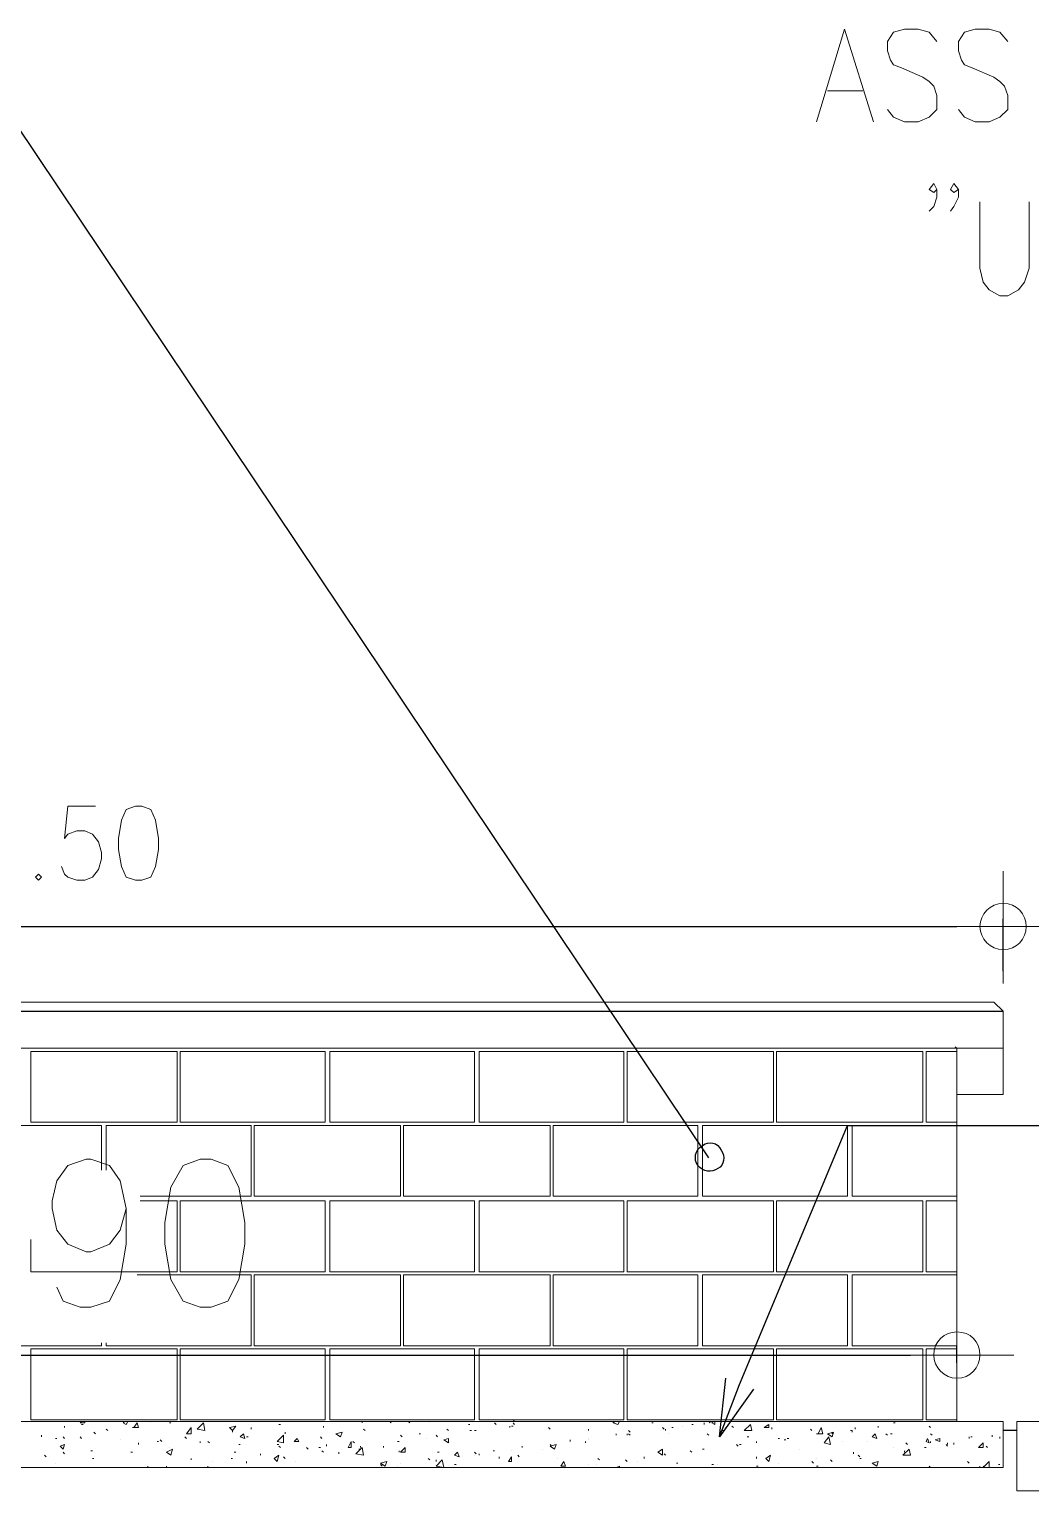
# Model space of a CAD drawing. Header units: millimetres. Extents: x 2928 to 3112, y 1220 to 1280.
# Drawn here: x 3099.829 to 3101.979, y 1272.725 to 1275.861 of the extents above; entities that cross this region are included whole.
import ezdxf

# ---------------------------------------------------------------- set-up
doc = ezdxf.new("R2010")
doc.units = ezdxf.units.MM

msp = doc.modelspace()

# ---------------------------------------------------------------- linework, layer by layer
at = {"color": 7, "linetype": 'Continuous', "lineweight": 9, "true_color": 0x000007}
for points in [[(3101.51914, 1275.66212), (3101.57869, 1275.8606), (3101.64154, 1275.66212)], [(3101.77716, 1275.83414), (3101.76062, 1275.85398), (3101.73747, 1275.8606), (3101.7077, 1275.8606), (3101.68454, 1275.85398), (3101.67131, 1275.83414), (3101.67131, 1275.81429), (3101.67792, 1275.79444), (3101.68454, 1275.78452), (3101.70108, 1275.7779), (3101.74739, 1275.75805), (3101.76062, 1275.74813), (3101.77055, 1275.73821), (3101.77716, 1275.71836), (3101.77716, 1275.68859), (3101.76062, 1275.67205), (3101.73747, 1275.66212), (3101.7077, 1275.66212), (3101.68454, 1275.67205), (3101.67131, 1275.68859)], [(3101.92933, 1275.83414), (3101.91279, 1275.85398), (3101.88964, 1275.8606), (3101.85986, 1275.8606), (3101.83671, 1275.85398), (3101.82348, 1275.83414), (3101.82348, 1275.81429), (3101.83009, 1275.79444), (3101.83671, 1275.78452), (3101.85325, 1275.7779), (3101.89956, 1275.75805), (3101.91279, 1275.74813), (3101.92271, 1275.73821), (3101.92933, 1275.71836), (3101.92933, 1275.68859), (3101.91279, 1275.67205), (3101.88964, 1275.66212), (3101.85986, 1275.66212), (3101.83671, 1275.67205), (3101.82348, 1275.68859)], [(3101.5423, 1275.72828), (3101.61838, 1275.72828), (3101.61838, 1275.72828)], [(3101.77716, 1275.51657), (3101.77055, 1275.50996), (3101.76062, 1275.51657), (3101.77055, 1275.5298), (3101.77716, 1275.51657), (3101.77716, 1275.50003), (3101.77055, 1275.48018), (3101.76062, 1275.47026)], [(3101.82348, 1275.51657), (3101.81355, 1275.50996), (3101.80694, 1275.51657), (3101.81355, 1275.5298), (3101.82348, 1275.51657), (3101.82348, 1275.50003), (3101.81355, 1275.48018), (3101.80694, 1275.47026)], [(3101.86979, 1275.49011), (3101.86979, 1275.34786), (3101.8764, 1275.31809), (3101.88964, 1275.30155), (3101.91279, 1275.28832), (3101.92933, 1275.28832), (3101.95249, 1275.30155), (3101.96572, 1275.31809), (3101.97564, 1275.34786), (3101.97564, 1275.49011)], [(3099.97101, 1274.19338), (3099.91147, 1274.19338), (3099.90485, 1274.12391), (3099.91147, 1274.13384), (3099.93131, 1274.14045), (3099.94785, 1274.14045), (3099.96439, 1274.13384), (3099.97762, 1274.1173), (3099.98424, 1274.09414), (3099.98424, 1274.08091), (3099.97762, 1274.05775), (3099.96439, 1274.04121), (3099.94785, 1274.0346), (3099.93131, 1274.0346), (3099.91147, 1274.04121), (3099.90485, 1274.04783), (3099.89823, 1274.06437)], [(3101.91941, 1274.05445), (3101.91941, 1273.81296), (3101.91941, 1273.81296)], [(3101.80032, 1273.93536), (3102.0418, 1273.93536), (3102.0418, 1273.93536)], [(3101.82017, 1273.67403), (3098.0193, 1273.67403), (3097.92006, 1273.67403), (3097.92006, 1273.75342), (3097.93991, 1273.77327)], [(3097.93991, 1273.77327), (3101.89956, 1273.77327), (3101.91941, 1273.75342), (3101.91941, 1273.67403), (3101.82017, 1273.67403)], [(3101.82017, 1273.67403), (3101.81686, 1273.67734), (3101.81686, 1273.67734)], [(3101.91941, 1273.67403), (3101.91941, 1273.57479), (3101.82017, 1273.57479)], [(3100.03717, 1273.33), (3100.02394, 1273.28369), (3100.00078, 1273.25392), (3099.96108, 1273.23738), (3099.95116, 1273.23738), (3099.91147, 1273.25392), (3099.88831, 1273.28369), (3099.87839, 1273.33), (3099.87839, 1273.34654), (3099.88831, 1273.38954), (3099.91147, 1273.42262), (3099.95116, 1273.43585), (3099.96108, 1273.43585), (3100.00078, 1273.42262), (3100.02394, 1273.38954), (3100.03717, 1273.33), (3100.03717, 1273.25392), (3100.02394, 1273.17783), (3100.00078, 1273.13152), (3099.96108, 1273.11829), (3099.93793, 1273.11829), (3099.90154, 1273.13152), (3099.88831, 1273.16129)], [(3101.82017, 1273.13483), (3101.82017, 1272.89665), (3101.82017, 1272.89665)], [(3101.70108, 1273.01574), (3101.94256, 1273.01574), (3101.94256, 1273.01574)]]:
    msp.add_lwpolyline(points, dxfattribs=at)
at = {"color": 253, "linetype": 'Continuous', "lineweight": -2, "true_color": 0x9a9a9a}
for points in [[(3101.28758, 1273.43916), (3099.79899, 1275.65881), (3099.59721, 1275.65881)], [(3098.0193, 1273.93536), (3101.82017, 1273.93536), (3101.82017, 1273.93536)], [(3101.91941, 1273.83943), (3101.91941, 1273.9519), (3101.91941, 1273.9519)], [(3097.92006, 1273.75342), (3101.91941, 1273.75342), (3101.91941, 1273.75342)], [(3101.31074, 1272.84042), (3101.35374, 1272.95289), (3101.5853, 1273.50863), (3102.23697, 1273.50863)], [(3098.11854, 1273.01574), (3101.72093, 1273.01574), (3101.72093, 1273.01574)], [(3101.82017, 1272.9992), (3101.82017, 1273.03559), (3101.82017, 1273.03559)], [(3101.38351, 1272.94297), (3101.31074, 1272.84042), (3101.32397, 1272.96612)], [(3101.94918, 1272.85365), (3101.91941, 1272.85365), (3101.91941, 1272.85365)]]:
    msp.add_lwpolyline(points, dxfattribs=at)
at = {"color": 7, "linetype": 'Continuous', "lineweight": 9, "true_color": 0x000007}
for points in [[(3100.05702, 1274.19338), (3100.03717, 1274.18676), (3100.02724, 1274.16361), (3100.02063, 1274.12391), (3100.02063, 1274.10076), (3100.02724, 1274.06437), (3100.03717, 1274.04121), (3100.05702, 1274.0346), (3100.07025, 1274.0346), (3100.0901, 1274.04121), (3100.10002, 1274.06437), (3100.10664, 1274.10076), (3100.10664, 1274.12391), (3100.10002, 1274.16361), (3100.0901, 1274.18676), (3100.07025, 1274.19338)], [(3099.84861, 1274.04783), (3099.842, 1274.04121), (3099.84861, 1274.0346), (3099.85523, 1274.04121)], [(3101.82017, 1273.67403), (3098.0193, 1273.67403), (3098.0193, 1272.8735), (3101.82017, 1272.8735)], [(3100.19595, 1273.43585), (3100.15956, 1273.42262), (3100.1331, 1273.37631), (3100.11987, 1273.30023), (3100.11987, 1273.25392), (3100.1331, 1273.17783), (3100.15956, 1273.13152), (3100.19595, 1273.11829), (3100.21911, 1273.11829), (3100.25549, 1273.13152), (3100.27865, 1273.17783), (3100.29188, 1273.25392), (3100.29188, 1273.30023), (3100.27865, 1273.37631), (3100.25549, 1273.42262), (3100.21911, 1273.43585)], [(3097.92006, 1272.8735), (3101.91941, 1272.8735), (3101.91941, 1272.77426), (3097.92006, 1272.77426)], [(3102.15097, 1272.72464), (3101.94918, 1272.72464), (3101.94918, 1272.8735), (3102.15097, 1272.8735)]]:
    msp.add_lwpolyline(points, close=True, dxfattribs=at)
at = {"color": 9, "linetype": 'Continuous', "lineweight": 5, "true_color": 0xbababa}
for points in [[(3099.83207, 1273.66741), (3100.14633, 1273.66741), (3100.14633, 1273.66741)], [(3099.83207, 1273.51525), (3099.83207, 1273.66741), (3099.83207, 1273.66741)], [(3100.14633, 1273.51525), (3100.14633, 1273.66741), (3100.14633, 1273.66741)], [(3100.15295, 1273.66741), (3100.4639, 1273.66741), (3100.4639, 1273.66741)], [(3100.15295, 1273.51525), (3100.15295, 1273.66741), (3100.15295, 1273.66741)], [(3100.4639, 1273.51525), (3100.4639, 1273.66741), (3100.4639, 1273.66741)], [(3100.47382, 1273.66741), (3100.78477, 1273.66741), (3100.78477, 1273.66741)], [(3100.47382, 1273.51525), (3100.47382, 1273.66741), (3100.47382, 1273.66741)], [(3100.78477, 1273.51525), (3100.78477, 1273.66741), (3100.78477, 1273.66741)], [(3100.79469, 1273.66741), (3101.02295, 1273.66741), (3101.10564, 1273.66741)], [(3100.79469, 1273.51525), (3100.79469, 1273.66741), (3100.79469, 1273.66741)], [(3101.10564, 1273.51525), (3101.10564, 1273.66741), (3101.10564, 1273.66741)], [(3101.11226, 1273.66741), (3101.42652, 1273.66741), (3101.42652, 1273.66741)], [(3101.11226, 1273.51525), (3101.11226, 1273.66741), (3101.11226, 1273.66741)], [(3101.42652, 1273.51525), (3101.42652, 1273.66741), (3101.42652, 1273.66741)], [(3101.43313, 1273.66741), (3101.74739, 1273.66741), (3101.74739, 1273.66741)], [(3101.43313, 1273.51525), (3101.43313, 1273.66741), (3101.43313, 1273.66741)], [(3101.74739, 1273.51525), (3101.74739, 1273.66741), (3101.74739, 1273.66741)], [(3101.75401, 1273.66741), (3101.82017, 1273.66741), (3101.82017, 1273.66741)], [(3101.75401, 1273.51525), (3101.75401, 1273.66741), (3101.75401, 1273.66741)], [(3099.83207, 1273.51525), (3100.14633, 1273.51525), (3100.14633, 1273.51525)], [(3100.15295, 1273.51525), (3100.4639, 1273.51525), (3100.4639, 1273.51525)], [(3100.47382, 1273.51525), (3100.78477, 1273.51525), (3100.78477, 1273.51525)], [(3100.79469, 1273.51525), (3101.10564, 1273.51525), (3101.10564, 1273.51525)], [(3101.11226, 1273.51525), (3101.42652, 1273.51525), (3101.42652, 1273.51525)], [(3101.43313, 1273.51525), (3101.74739, 1273.51525), (3101.74739, 1273.51525)], [(3101.75401, 1273.51525), (3101.82017, 1273.51525), (3101.82017, 1273.51525)], [(3099.67329, 1273.50863), (3099.98424, 1273.50863), (3099.98424, 1273.50863)], [(3099.98424, 1273.4127), (3099.98424, 1273.50863), (3099.98424, 1273.50863)], [(3099.99416, 1273.50863), (3100.30511, 1273.50863), (3100.30511, 1273.50863)], [(3099.99416, 1273.4127), (3099.99416, 1273.50863), (3099.99416, 1273.50863)], [(3100.30511, 1273.35646), (3100.30511, 1273.50863), (3100.30511, 1273.50863)], [(3100.31173, 1273.50863), (3100.62599, 1273.50863), (3100.62599, 1273.50863)], [(3100.31173, 1273.35646), (3100.31173, 1273.50863), (3100.31173, 1273.50863)], [(3100.62599, 1273.35646), (3100.62599, 1273.50863), (3100.62599, 1273.50863)], [(3100.6326, 1273.50863), (3100.94686, 1273.50863), (3100.94686, 1273.50863)], [(3100.6326, 1273.35646), (3100.6326, 1273.50863), (3100.6326, 1273.50863)], [(3100.94686, 1273.35646), (3100.94686, 1273.50863), (3100.94686, 1273.50863)], [(3100.95348, 1273.50863), (3101.26443, 1273.50863), (3101.26443, 1273.50863)], [(3100.95348, 1273.35646), (3100.95348, 1273.50863), (3100.95348, 1273.50863)], [(3101.26443, 1273.35646), (3101.26443, 1273.50863), (3101.26443, 1273.50863)], [(3101.27435, 1273.50863), (3101.5853, 1273.50863), (3101.5853, 1273.50863)], [(3101.27435, 1273.35646), (3101.27435, 1273.50863), (3101.27435, 1273.50863)], [(3101.5853, 1273.35646), (3101.5853, 1273.50863), (3101.5853, 1273.50863)], [(3101.59523, 1273.50863), (3101.82017, 1273.50863), (3101.82017, 1273.50863)], [(3101.59523, 1273.35646), (3101.59523, 1273.50863), (3101.59523, 1273.50863)], [(3100.06694, 1273.35646), (3100.30511, 1273.35646), (3100.30511, 1273.35646)], [(3100.06694, 1273.34654), (3100.14633, 1273.34654), (3100.14633, 1273.34654)], [(3100.14633, 1273.19437), (3100.14633, 1273.34654), (3100.14633, 1273.34654)], [(3100.15295, 1273.34654), (3100.4639, 1273.34654), (3100.4639, 1273.34654)], [(3100.15295, 1273.19437), (3100.15295, 1273.34654), (3100.15295, 1273.34654)], [(3100.31173, 1273.35646), (3100.62599, 1273.35646), (3100.62599, 1273.35646)], [(3100.4639, 1273.19437), (3100.4639, 1273.34654), (3100.4639, 1273.34654)], [(3100.47382, 1273.34654), (3100.78477, 1273.34654), (3100.78477, 1273.34654)], [(3100.47382, 1273.19437), (3100.47382, 1273.34654), (3100.47382, 1273.34654)], [(3100.6326, 1273.35646), (3100.94686, 1273.35646), (3100.94686, 1273.35646)], [(3100.78477, 1273.19437), (3100.78477, 1273.34654), (3100.78477, 1273.34654)], [(3100.79469, 1273.34654), (3101.10564, 1273.34654), (3101.10564, 1273.34654)], [(3100.79469, 1273.19437), (3100.79469, 1273.34654), (3100.79469, 1273.34654)], [(3100.95348, 1273.35646), (3101.26443, 1273.35646), (3101.26443, 1273.35646)], [(3101.10564, 1273.19437), (3101.10564, 1273.34654), (3101.10564, 1273.34654)], [(3101.11226, 1273.34654), (3101.42652, 1273.34654), (3101.42652, 1273.34654)], [(3101.11226, 1273.19437), (3101.11226, 1273.34654), (3101.11226, 1273.34654)], [(3101.27435, 1273.35646), (3101.5853, 1273.35646), (3101.5853, 1273.35646)], [(3101.42652, 1273.19437), (3101.42652, 1273.34654), (3101.42652, 1273.34654)], [(3101.43313, 1273.34654), (3101.74739, 1273.34654), (3101.74739, 1273.34654)], [(3101.43313, 1273.19437), (3101.43313, 1273.34654), (3101.43313, 1273.34654)], [(3101.59523, 1273.35646), (3101.82017, 1273.35646), (3101.82017, 1273.35646)], [(3101.74739, 1273.19437), (3101.74739, 1273.34654), (3101.74739, 1273.34654)], [(3101.75401, 1273.34654), (3101.82017, 1273.34654), (3101.82017, 1273.34654)], [(3101.75401, 1273.19437), (3101.75401, 1273.34654), (3101.75401, 1273.34654)], [(3099.83207, 1273.19437), (3099.83207, 1273.26384), (3099.83207, 1273.26384)], [(3099.83207, 1273.19437), (3100.14633, 1273.19437), (3100.14633, 1273.19437)], [(3100.06032, 1273.18776), (3100.30511, 1273.18776), (3100.30511, 1273.18776)], [(3100.15295, 1273.19437), (3100.4639, 1273.19437), (3100.4639, 1273.19437)], [(3100.30511, 1273.03559), (3100.30511, 1273.18776), (3100.30511, 1273.18776)], [(3100.31173, 1273.18776), (3100.62599, 1273.18776), (3100.62599, 1273.18776)], [(3100.31173, 1273.03559), (3100.31173, 1273.18776), (3100.31173, 1273.18776)], [(3100.47382, 1273.19437), (3100.78477, 1273.19437), (3100.78477, 1273.19437)], [(3100.62599, 1273.03559), (3100.62599, 1273.18776), (3100.62599, 1273.18776)], [(3100.6326, 1273.18776), (3100.94686, 1273.18776), (3100.94686, 1273.18776)], [(3100.6326, 1273.03559), (3100.6326, 1273.18776), (3100.6326, 1273.18776)], [(3100.79469, 1273.19437), (3101.10564, 1273.19437), (3101.10564, 1273.19437)], [(3100.94686, 1273.03559), (3100.94686, 1273.18776), (3100.94686, 1273.18776)], [(3100.95348, 1273.18776), (3101.26443, 1273.18776), (3101.26443, 1273.18776)], [(3100.95348, 1273.03559), (3100.95348, 1273.18776), (3100.95348, 1273.18776)], [(3101.11226, 1273.19437), (3101.42652, 1273.19437), (3101.42652, 1273.19437)], [(3101.26443, 1273.03559), (3101.26443, 1273.18776), (3101.26443, 1273.18776)], [(3101.27435, 1273.18776), (3101.5853, 1273.18776), (3101.5853, 1273.18776)], [(3101.27435, 1273.03559), (3101.27435, 1273.18776), (3101.27435, 1273.18776)], [(3101.43313, 1273.19437), (3101.74739, 1273.19437), (3101.74739, 1273.19437)], [(3101.5853, 1273.03559), (3101.5853, 1273.18776), (3101.5853, 1273.18776)], [(3101.59523, 1273.18776), (3101.82017, 1273.18776), (3101.82017, 1273.18776)], [(3101.59523, 1273.03559), (3101.59523, 1273.18776), (3101.59523, 1273.18776)], [(3101.75401, 1273.19437), (3101.82017, 1273.19437), (3101.82017, 1273.19437)], [(3099.67329, 1273.03559), (3099.98424, 1273.03559), (3099.98424, 1273.03559)], [(3099.83207, 1273.02897), (3100.14633, 1273.02897), (3100.14633, 1273.02897)], [(3099.83207, 1272.87681), (3099.83207, 1273.02897), (3099.83207, 1273.02897)], [(3099.98424, 1273.03559), (3099.98424, 1273.0422), (3099.98424, 1273.0422)], [(3099.99416, 1273.03559), (3099.99416, 1273.0422), (3099.99416, 1273.0422)], [(3099.99416, 1273.03559), (3100.30511, 1273.03559), (3100.30511, 1273.03559)], [(3100.14633, 1272.87681), (3100.14633, 1273.02897), (3100.14633, 1273.02897)], [(3100.15295, 1273.02897), (3100.4639, 1273.02897), (3100.4639, 1273.02897)], [(3100.15295, 1272.87681), (3100.15295, 1273.02897), (3100.15295, 1273.02897)], [(3100.31173, 1273.03559), (3100.62599, 1273.03559), (3100.62599, 1273.03559)], [(3100.4639, 1272.87681), (3100.4639, 1273.02897), (3100.4639, 1273.02897)], [(3100.47382, 1273.02897), (3100.78477, 1273.02897), (3100.78477, 1273.02897)], [(3100.47382, 1272.87681), (3100.47382, 1273.02897), (3100.47382, 1273.02897)], [(3100.6326, 1273.03559), (3100.94686, 1273.03559), (3100.94686, 1273.03559)], [(3100.78477, 1272.87681), (3100.78477, 1273.02897), (3100.78477, 1273.02897)], [(3100.79469, 1273.02897), (3101.10564, 1273.02897), (3101.10564, 1273.02897)], [(3100.79469, 1272.87681), (3100.79469, 1273.02897), (3100.79469, 1273.02897)], [(3100.95348, 1273.03559), (3101.26443, 1273.03559), (3101.26443, 1273.03559)], [(3101.10564, 1272.87681), (3101.10564, 1273.02897), (3101.10564, 1273.02897)], [(3101.11226, 1273.02897), (3101.42652, 1273.02897), (3101.42652, 1273.02897)], [(3101.11226, 1272.87681), (3101.11226, 1273.02897), (3101.11226, 1273.02897)], [(3101.27435, 1273.03559), (3101.5853, 1273.03559), (3101.5853, 1273.03559)], [(3101.42652, 1272.87681), (3101.42652, 1273.02897), (3101.42652, 1273.02897)], [(3101.43313, 1273.02897), (3101.74739, 1273.02897), (3101.74739, 1273.02897)], [(3101.43313, 1272.87681), (3101.43313, 1273.02897), (3101.43313, 1273.02897)], [(3101.59523, 1273.03559), (3101.82017, 1273.03559), (3101.82017, 1273.03559)], [(3101.74739, 1272.87681), (3101.74739, 1273.02897), (3101.74739, 1273.02897)], [(3101.75401, 1273.02897), (3101.82017, 1273.02897), (3101.82017, 1273.02897)], [(3101.75401, 1272.87681), (3101.75401, 1273.02897), (3101.75401, 1273.02897)], [(3099.83207, 1272.87681), (3100.14633, 1272.87681), (3100.14633, 1272.87681)], [(3099.90485, 1272.86027), (3099.90485, 1272.86357), (3099.90485, 1272.86357)], [(3099.93793, 1272.87019), (3099.94124, 1272.8735), (3099.94124, 1272.8735)], [(3099.93793, 1272.87019), (3099.94785, 1272.87019), (3099.94785, 1272.87019)], [(3099.94454, 1272.86688), (3099.94124, 1272.86688), (3099.94124, 1272.86688)], [(3099.94785, 1272.87019), (3099.94785, 1272.8735), (3099.94785, 1272.8735)], [(3099.99747, 1272.85365), (3099.99416, 1272.85696), (3099.99416, 1272.85696)], [(3100.03055, 1272.87019), (3100.03386, 1272.8735), (3100.03386, 1272.8735)], [(3100.03055, 1272.87019), (3100.03717, 1272.86688), (3100.03717, 1272.86688)], [(3100.03717, 1272.86688), (3100.04048, 1272.8735), (3100.04048, 1272.8735)], [(3100.05371, 1272.86027), (3100.0504, 1272.86027), (3100.0504, 1272.86027)], [(3100.05371, 1272.86027), (3100.06032, 1272.87019), (3100.06032, 1272.87019)], [(3100.05371, 1272.86027), (3100.06363, 1272.86027), (3100.06363, 1272.86027)], [(3100.06363, 1272.86027), (3100.06032, 1272.87019), (3100.06032, 1272.87019)], [(3100.1331, 1272.87019), (3100.12979, 1272.87019), (3100.12979, 1272.87019)], [(3100.15295, 1272.87681), (3100.4639, 1272.87681), (3100.4639, 1272.87681)], [(3100.16618, 1272.84703), (3100.1761, 1272.86027), (3100.1761, 1272.86027)], [(3100.1761, 1272.84703), (3100.1761, 1272.86027), (3100.1761, 1272.86027)], [(3100.18934, 1272.85696), (3100.20257, 1272.87019), (3100.20257, 1272.87019)], [(3100.18934, 1272.85696), (3100.20587, 1272.85365), (3100.20587, 1272.85365)], [(3100.20587, 1272.85365), (3100.20257, 1272.87019), (3100.20257, 1272.87019)], [(3100.2588, 1272.86027), (3100.27203, 1272.86357), (3100.27203, 1272.86357)], [(3100.2588, 1272.86027), (3100.26542, 1272.85365), (3100.26542, 1272.85365)], [(3100.26542, 1272.85365), (3100.27203, 1272.86357), (3100.27203, 1272.86357)], [(3100.30511, 1272.85696), (3100.30511, 1272.86027), (3100.30511, 1272.86027)], [(3100.36797, 1272.86688), (3100.36466, 1272.86688), (3100.36466, 1272.86688)], [(3100.46059, 1272.86027), (3100.46059, 1272.86357), (3100.46059, 1272.86357)], [(3100.47382, 1272.87681), (3100.78477, 1272.87681), (3100.78477, 1272.87681)], [(3100.54329, 1272.87019), (3100.54329, 1272.8735), (3100.54329, 1272.8735)], [(3100.5499, 1272.85365), (3100.5466, 1272.85696), (3100.5466, 1272.85696)], [(3100.60614, 1272.87019), (3100.60283, 1272.8735), (3100.60283, 1272.8735)], [(3100.64584, 1272.87019), (3100.64253, 1272.8735), (3100.64253, 1272.8735)], [(3100.72854, 1272.85365), (3100.72523, 1272.85696), (3100.72523, 1272.85696)], [(3100.77485, 1272.86688), (3100.77154, 1272.86688), (3100.77154, 1272.86688)], [(3100.79469, 1272.87681), (3101.10564, 1272.87681), (3101.10564, 1272.87681)], [(3100.83108, 1272.86688), (3100.82777, 1272.87019), (3100.82777, 1272.87019)], [(3100.86085, 1272.86027), (3100.86085, 1272.86357), (3100.86085, 1272.86357)], [(3100.86747, 1272.86357), (3100.86416, 1272.86357), (3100.86416, 1272.86357)], [(3100.87078, 1272.8735), (3100.86747, 1272.87681), (3100.86747, 1272.87681)], [(3100.87078, 1272.86688), (3100.86747, 1272.87019), (3100.86747, 1272.87019)], [(3100.94686, 1272.85696), (3100.94355, 1272.86027), (3100.94355, 1272.86027)], [(3101.02956, 1272.85365), (3101.02956, 1272.85696), (3101.02956, 1272.85696)], [(3101.08249, 1272.87019), (3101.0858, 1272.8735), (3101.0858, 1272.8735)], [(3101.08249, 1272.87019), (3101.08249, 1272.8735), (3101.08249, 1272.8735)], [(3101.08249, 1272.87019), (3101.09241, 1272.86688), (3101.09241, 1272.86688)], [(3101.09241, 1272.86688), (3101.09572, 1272.8735), (3101.09572, 1272.8735)], [(3101.11226, 1272.87681), (3101.42652, 1272.87681), (3101.42652, 1272.87681)], [(3101.1685, 1272.87019), (3101.16519, 1272.87019), (3101.16519, 1272.87019)], [(3101.19165, 1272.85696), (3101.18834, 1272.86027), (3101.18834, 1272.86027)], [(3101.19496, 1272.85365), (3101.19496, 1272.85696), (3101.19496, 1272.85696)], [(3101.2115, 1272.86027), (3101.20819, 1272.86027), (3101.20819, 1272.86027)], [(3101.2545, 1272.86688), (3101.2512, 1272.86688), (3101.2512, 1272.86688)], [(3101.27766, 1272.86688), (3101.27766, 1272.87019), (3101.27766, 1272.87019)], [(3101.29089, 1272.87019), (3101.28758, 1272.8735), (3101.28758, 1272.8735)], [(3101.2942, 1272.87019), (3101.29751, 1272.8735), (3101.29751, 1272.8735)], [(3101.2942, 1272.87019), (3101.30082, 1272.86688), (3101.30082, 1272.86688)], [(3101.30082, 1272.86688), (3101.30082, 1272.8735), (3101.30082, 1272.8735)], [(3101.32066, 1272.85365), (3101.32397, 1272.86027), (3101.32397, 1272.86027)], [(3101.34051, 1272.86027), (3101.3372, 1272.86357), (3101.3372, 1272.86357)], [(3101.36367, 1272.85365), (3101.3769, 1272.86688), (3101.3769, 1272.86688)], [(3101.38021, 1272.85365), (3101.3769, 1272.86688), (3101.3769, 1272.86688)], [(3101.40667, 1272.86027), (3101.41659, 1272.86688), (3101.41659, 1272.86688)], [(3101.40667, 1272.86027), (3101.41659, 1272.86027), (3101.41659, 1272.86027)], [(3101.41659, 1272.86027), (3101.41659, 1272.86688), (3101.41659, 1272.86688)], [(3101.42321, 1272.85696), (3101.42321, 1272.86027), (3101.42321, 1272.86027)], [(3101.43313, 1272.87681), (3101.74739, 1272.87681), (3101.74739, 1272.87681)], [(3101.50922, 1272.85365), (3101.50591, 1272.85696), (3101.50591, 1272.85696)], [(3101.52245, 1272.84703), (3101.52907, 1272.86027), (3101.52907, 1272.86027)], [(3101.53237, 1272.84703), (3101.52907, 1272.86027), (3101.52907, 1272.86027)], [(3101.60184, 1272.85696), (3101.60184, 1272.86027), (3101.60184, 1272.86027)], [(3101.65146, 1272.86027), (3101.65146, 1272.86357), (3101.65146, 1272.86357)], [(3101.68785, 1272.87019), (3101.68454, 1272.87019), (3101.68454, 1272.87019)], [(3101.75401, 1272.87681), (3101.82017, 1272.87681), (3101.82017, 1272.87681)], [(3101.76393, 1272.86027), (3101.76062, 1272.86357), (3101.76062, 1272.86357)], [(3099.85523, 1272.84042), (3099.85523, 1272.84373), (3099.85523, 1272.84373)], [(3099.88831, 1272.83711), (3099.885, 1272.83711), (3099.885, 1272.83711)], [(3099.90485, 1272.83711), (3099.90154, 1272.84042), (3099.90154, 1272.84042)], [(3099.94124, 1272.83711), (3099.93793, 1272.84042), (3099.93793, 1272.84042)], [(3099.97101, 1272.84703), (3099.9677, 1272.85034), (3099.9677, 1272.85034)], [(3100.06363, 1272.82388), (3100.06363, 1272.82719), (3100.06363, 1272.82719)], [(3100.10664, 1272.83049), (3100.10333, 1272.83049), (3100.10333, 1272.83049)], [(3100.11325, 1272.83049), (3100.10994, 1272.8338), (3100.10994, 1272.8338)], [(3100.16618, 1272.83711), (3100.16287, 1272.84042), (3100.16287, 1272.84042)], [(3100.16618, 1272.84703), (3100.1761, 1272.84703), (3100.1761, 1272.84703)], [(3100.19595, 1272.82719), (3100.19595, 1272.83049), (3100.19595, 1272.83049)], [(3100.2158, 1272.82719), (3100.21249, 1272.83049), (3100.21249, 1272.83049)], [(3100.26542, 1272.85034), (3100.26542, 1272.85365), (3100.26542, 1272.85365)], [(3100.28196, 1272.84042), (3100.28857, 1272.84703), (3100.28857, 1272.84703)], [(3100.28196, 1272.84042), (3100.29188, 1272.83711), (3100.29188, 1272.83711)], [(3100.29188, 1272.83711), (3100.28857, 1272.84703), (3100.28857, 1272.84703)], [(3100.2985, 1272.84042), (3100.29519, 1272.84042), (3100.29519, 1272.84042)], [(3100.36135, 1272.83049), (3100.37458, 1272.84373), (3100.37458, 1272.84373)], [(3100.36135, 1272.83049), (3100.37458, 1272.82719), (3100.37458, 1272.82719)], [(3100.37458, 1272.82719), (3100.37458, 1272.84373), (3100.37458, 1272.84373)], [(3100.37789, 1272.84703), (3100.37789, 1272.85034), (3100.37789, 1272.85034)], [(3100.39774, 1272.83049), (3100.40435, 1272.83711), (3100.40435, 1272.83711)], [(3100.39774, 1272.83049), (3100.40766, 1272.83049), (3100.40766, 1272.83049)], [(3100.40766, 1272.83049), (3100.40435, 1272.83711), (3100.40435, 1272.83711)], [(3100.45728, 1272.83711), (3100.45397, 1272.84042), (3100.45397, 1272.84042)], [(3100.48705, 1272.84703), (3100.50028, 1272.85034), (3100.50028, 1272.85034)], [(3100.48705, 1272.84703), (3100.49698, 1272.84042), (3100.49698, 1272.84042)], [(3100.49698, 1272.84042), (3100.50028, 1272.85034), (3100.50028, 1272.85034)], [(3100.51352, 1272.81726), (3100.52013, 1272.83049), (3100.52013, 1272.83049)], [(3100.52013, 1272.81726), (3100.52013, 1272.83049), (3100.52013, 1272.83049)], [(3100.52675, 1272.82719), (3100.52344, 1272.83049), (3100.52344, 1272.83049)], [(3100.62268, 1272.83049), (3100.61937, 1272.83049), (3100.61937, 1272.83049)], [(3100.6293, 1272.84042), (3100.62599, 1272.84373), (3100.62599, 1272.84373)], [(3100.66899, 1272.84703), (3100.66568, 1272.84703), (3100.66568, 1272.84703)], [(3100.70538, 1272.84042), (3100.70207, 1272.84373), (3100.70207, 1272.84373)], [(3100.71861, 1272.8338), (3100.72854, 1272.83711), (3100.72854, 1272.83711)], [(3100.71861, 1272.8338), (3100.72854, 1272.82719), (3100.72854, 1272.82719)], [(3100.72854, 1272.82719), (3100.72854, 1272.83711), (3100.72854, 1272.83711)], [(3100.77815, 1272.85365), (3100.77485, 1272.85365), (3100.77485, 1272.85365)], [(3100.78808, 1272.85365), (3100.78477, 1272.85365), (3100.78477, 1272.85365)], [(3100.98987, 1272.83049), (3100.98987, 1272.8338), (3100.98987, 1272.8338)], [(3101.02295, 1272.82719), (3101.02295, 1272.83049), (3101.02295, 1272.83049)], [(3101.0891, 1272.84373), (3101.0891, 1272.84703), (3101.0891, 1272.84703)], [(3101.11226, 1272.84373), (3101.11226, 1272.84703), (3101.11226, 1272.84703)], [(3101.11888, 1272.85034), (3101.11557, 1272.85365), (3101.11557, 1272.85365)], [(3101.11888, 1272.84373), (3101.11557, 1272.84703), (3101.11557, 1272.84703)], [(3101.28758, 1272.84373), (3101.28428, 1272.84703), (3101.28428, 1272.84703)], [(3101.31736, 1272.85365), (3101.32066, 1272.85365), (3101.32066, 1272.85365)], [(3101.36367, 1272.85365), (3101.38021, 1272.85365), (3101.38021, 1272.85365)], [(3101.37359, 1272.84042), (3101.37028, 1272.84042), (3101.37028, 1272.84042)], [(3101.39013, 1272.82719), (3101.39013, 1272.83049), (3101.39013, 1272.83049)], [(3101.43975, 1272.83711), (3101.43644, 1272.83711), (3101.43644, 1272.83711)], [(3101.45298, 1272.8338), (3101.44967, 1272.8338), (3101.44967, 1272.8338)], [(3101.4596, 1272.83711), (3101.45629, 1272.83711), (3101.45629, 1272.83711)], [(3101.52245, 1272.84703), (3101.51914, 1272.84703), (3101.51914, 1272.84703)], [(3101.52245, 1272.84703), (3101.53237, 1272.84703), (3101.53237, 1272.84703)], [(3101.53568, 1272.82719), (3101.54561, 1272.84042), (3101.54561, 1272.84042)], [(3101.53568, 1272.82719), (3101.54891, 1272.82388), (3101.54891, 1272.82388)], [(3101.5423, 1272.84703), (3101.55553, 1272.85034), (3101.55553, 1272.85034)], [(3101.5423, 1272.84703), (3101.55222, 1272.84042), (3101.55222, 1272.84042)], [(3101.54891, 1272.82388), (3101.54561, 1272.84042), (3101.54561, 1272.84042)], [(3101.55222, 1272.84042), (3101.55553, 1272.85034), (3101.55553, 1272.85034)], [(3101.55222, 1272.84703), (3101.55222, 1272.85034), (3101.55222, 1272.85034)], [(3101.59523, 1272.85365), (3101.59192, 1272.85365), (3101.59192, 1272.85365)], [(3101.59523, 1272.85034), (3101.59523, 1272.85365), (3101.59523, 1272.85365)], [(3101.63823, 1272.84042), (3101.64484, 1272.84703), (3101.64484, 1272.84703)], [(3101.63823, 1272.84042), (3101.64815, 1272.83711), (3101.64815, 1272.83711)], [(3101.64815, 1272.83711), (3101.64484, 1272.84703), (3101.64484, 1272.84703)], [(3101.67131, 1272.84373), (3101.668, 1272.84703), (3101.668, 1272.84703)], [(3101.68123, 1272.84703), (3101.67792, 1272.84703), (3101.67792, 1272.84703)], [(3101.71431, 1272.82388), (3101.711, 1272.82719), (3101.711, 1272.82719)], [(3101.75401, 1272.83049), (3101.75732, 1272.83711), (3101.75732, 1272.83711)], [(3101.75401, 1272.83049), (3101.76062, 1272.82719), (3101.76062, 1272.82719)], [(3101.76062, 1272.82719), (3101.75732, 1272.83711), (3101.75732, 1272.83711)], [(3101.76724, 1272.84373), (3101.76393, 1272.84703), (3101.76393, 1272.84703)], [(3101.76393, 1272.82719), (3101.76393, 1272.83049), (3101.76393, 1272.83049)], [(3101.77386, 1272.8338), (3101.78378, 1272.83711), (3101.78378, 1272.83711)], [(3101.77386, 1272.8338), (3101.78378, 1272.83049), (3101.78378, 1272.83049)], [(3101.78378, 1272.83049), (3101.78378, 1272.83711), (3101.78378, 1272.83711)], [(3101.80032, 1272.82388), (3101.80032, 1272.82719), (3101.80032, 1272.82719)], [(3101.81355, 1272.82388), (3101.81355, 1272.82719), (3101.81355, 1272.82719)], [(3101.84663, 1272.83711), (3101.84663, 1272.84042), (3101.84663, 1272.84042)], [(3101.85325, 1272.84042), (3101.84994, 1272.84042), (3101.84994, 1272.84042)], [(3101.86648, 1272.81726), (3101.8764, 1272.82719), (3101.8764, 1272.82719)], [(3101.8764, 1272.81726), (3101.8764, 1272.82719), (3101.8764, 1272.82719)], [(3101.89625, 1272.84042), (3101.89625, 1272.84373), (3101.89625, 1272.84373)], [(3101.91279, 1272.83711), (3101.91279, 1272.84042), (3101.91279, 1272.84042)], [(3099.86515, 1272.79741), (3099.86185, 1272.80072), (3099.86185, 1272.80072)], [(3099.89493, 1272.82057), (3099.90485, 1272.82388), (3099.90485, 1272.82388)], [(3099.89493, 1272.82057), (3099.90154, 1272.81395), (3099.90154, 1272.81395)], [(3099.90154, 1272.81395), (3099.90485, 1272.82388), (3099.90485, 1272.82388)], [(3099.90485, 1272.80403), (3099.90154, 1272.80734), (3099.90154, 1272.80734)], [(3099.96439, 1272.81065), (3099.96108, 1272.81065), (3099.96108, 1272.81065)], [(3099.9677, 1272.79411), (3099.96439, 1272.79411), (3099.96439, 1272.79411)], [(3100.0504, 1272.80734), (3100.04709, 1272.80734), (3100.04709, 1272.80734)], [(3100.12318, 1272.80734), (3100.13641, 1272.81395), (3100.13641, 1272.81395)], [(3100.12318, 1272.80734), (3100.1331, 1272.80072), (3100.1331, 1272.80072)], [(3100.1331, 1272.80072), (3100.13641, 1272.81395), (3100.13641, 1272.81395)], [(3100.1761, 1272.7908), (3100.1761, 1272.79411), (3100.1761, 1272.79411)], [(3100.26542, 1272.79411), (3100.26211, 1272.79411), (3100.26211, 1272.79411)], [(3100.27203, 1272.80734), (3100.26873, 1272.80734), (3100.26873, 1272.80734)], [(3100.28196, 1272.82388), (3100.27865, 1272.82388), (3100.27865, 1272.82388)], [(3100.32496, 1272.80072), (3100.32496, 1272.80403), (3100.32496, 1272.80403)], [(3100.35473, 1272.79411), (3100.36466, 1272.80072), (3100.36466, 1272.80072)], [(3100.35473, 1272.79411), (3100.36135, 1272.78749), (3100.36135, 1272.78749)], [(3100.36466, 1272.82388), (3100.36135, 1272.82388), (3100.36135, 1272.82388)], [(3100.36135, 1272.78749), (3100.36466, 1272.80072), (3100.36466, 1272.80072)], [(3100.36797, 1272.81726), (3100.36466, 1272.82057), (3100.36466, 1272.82057)], [(3100.37789, 1272.79411), (3100.37458, 1272.79741), (3100.37458, 1272.79741)], [(3100.42751, 1272.81395), (3100.4242, 1272.81726), (3100.4242, 1272.81726)], [(3100.45397, 1272.81726), (3100.45067, 1272.81726), (3100.45067, 1272.81726)], [(3100.46059, 1272.80734), (3100.45728, 1272.81065), (3100.45728, 1272.81065)], [(3100.46721, 1272.82057), (3100.46721, 1272.82388), (3100.46721, 1272.82388)], [(3100.49367, 1272.80403), (3100.49367, 1272.80734), (3100.49367, 1272.80734)], [(3100.51352, 1272.81726), (3100.52013, 1272.81726), (3100.52013, 1272.81726)], [(3100.53006, 1272.80403), (3100.54329, 1272.81726), (3100.54329, 1272.81726)], [(3100.53006, 1272.80403), (3100.5466, 1272.80072), (3100.5466, 1272.80072)], [(3100.53998, 1272.81395), (3100.53667, 1272.81395), (3100.53667, 1272.81395)], [(3100.53998, 1272.81726), (3100.53998, 1272.82057), (3100.53998, 1272.82057)], [(3100.5466, 1272.80072), (3100.54329, 1272.81726), (3100.54329, 1272.81726)], [(3100.5896, 1272.81726), (3100.5896, 1272.82057), (3100.5896, 1272.82057)], [(3100.62268, 1272.80734), (3100.62268, 1272.81065), (3100.62268, 1272.81065)], [(3100.62599, 1272.80734), (3100.63591, 1272.81726), (3100.63591, 1272.81726)], [(3100.62599, 1272.80734), (3100.63591, 1272.80734), (3100.63591, 1272.80734)], [(3100.63591, 1272.80734), (3100.63591, 1272.81726), (3100.63591, 1272.81726)], [(3100.68884, 1272.7908), (3100.68553, 1272.79411), (3100.68553, 1272.79411)], [(3100.70869, 1272.80734), (3100.70538, 1272.80734), (3100.70538, 1272.80734)], [(3100.74177, 1272.80072), (3100.74838, 1272.80734), (3100.74838, 1272.80734)], [(3100.74177, 1272.80072), (3100.75169, 1272.79741), (3100.75169, 1272.79741)], [(3100.75169, 1272.79741), (3100.74838, 1272.80734), (3100.74838, 1272.80734)], [(3100.78808, 1272.80403), (3100.78477, 1272.80734), (3100.78477, 1272.80734)], [(3100.79469, 1272.80072), (3100.79469, 1272.80403), (3100.79469, 1272.80403)], [(3100.82777, 1272.81065), (3100.82447, 1272.81065), (3100.82447, 1272.81065)], [(3100.8377, 1272.79411), (3100.8377, 1272.79741), (3100.8377, 1272.79741)], [(3100.85755, 1272.78749), (3100.86416, 1272.79741), (3100.86416, 1272.79741)], [(3100.86416, 1272.78749), (3100.86416, 1272.79741), (3100.86416, 1272.79741)], [(3100.8807, 1272.79741), (3100.87739, 1272.80072), (3100.87739, 1272.80072)], [(3100.88732, 1272.81726), (3100.88732, 1272.82057), (3100.88732, 1272.82057)], [(3100.94686, 1272.82057), (3100.96009, 1272.82388), (3100.96009, 1272.82388)], [(3100.95017, 1272.82057), (3100.94686, 1272.82388), (3100.94686, 1272.82388)], [(3100.94686, 1272.82057), (3100.95679, 1272.81395), (3100.95679, 1272.81395)], [(3100.95679, 1272.81395), (3100.96009, 1272.82388), (3100.96009, 1272.82388)], [(3101.05272, 1272.7908), (3101.04941, 1272.79411), (3101.04941, 1272.79411)], [(3101.14865, 1272.79411), (3101.14865, 1272.79741), (3101.14865, 1272.79741)], [(3101.17842, 1272.80734), (3101.18834, 1272.81395), (3101.18834, 1272.81395)], [(3101.17842, 1272.80734), (3101.18834, 1272.80072), (3101.18834, 1272.80072)], [(3101.18834, 1272.80072), (3101.18834, 1272.81395), (3101.18834, 1272.81395)], [(3101.19496, 1272.80072), (3101.19165, 1272.80403), (3101.19165, 1272.80403)], [(3101.2512, 1272.80734), (3101.24789, 1272.81065), (3101.24789, 1272.81065)], [(3101.27766, 1272.81395), (3101.27435, 1272.81395), (3101.27435, 1272.81395)], [(3101.35043, 1272.82057), (3101.34713, 1272.82388), (3101.34713, 1272.82388)], [(3101.35705, 1272.82388), (3101.35374, 1272.82388), (3101.35374, 1272.82388)], [(3101.39013, 1272.79411), (3101.39013, 1272.79741), (3101.39013, 1272.79741)], [(3101.40998, 1272.79411), (3101.4199, 1272.80072), (3101.4199, 1272.80072)], [(3101.40998, 1272.79411), (3101.41659, 1272.78749), (3101.41659, 1272.78749)], [(3101.41659, 1272.78749), (3101.4199, 1272.80072), (3101.4199, 1272.80072)], [(3101.59853, 1272.80403), (3101.59853, 1272.80734), (3101.59853, 1272.80734)], [(3101.61177, 1272.79741), (3101.60846, 1272.80072), (3101.60846, 1272.80072)], [(3101.61507, 1272.79411), (3101.61177, 1272.79411), (3101.61177, 1272.79411)], [(3101.70439, 1272.80072), (3101.71762, 1272.81395), (3101.71762, 1272.81395)], [(3101.70439, 1272.80072), (3101.72093, 1272.80072), (3101.72093, 1272.80072)], [(3101.7077, 1272.80734), (3101.7077, 1272.81065), (3101.7077, 1272.81065)], [(3101.72093, 1272.80072), (3101.71762, 1272.81395), (3101.71762, 1272.81395)], [(3101.75401, 1272.81726), (3101.7507, 1272.81726), (3101.7507, 1272.81726)], [(3101.80032, 1272.82057), (3101.79701, 1272.82388), (3101.79701, 1272.82388)], [(3101.86648, 1272.81726), (3101.8764, 1272.81726), (3101.8764, 1272.81726)], [(3101.88633, 1272.81726), (3101.88302, 1272.82057), (3101.88302, 1272.82057)], [(3100.08348, 1272.77426), (3100.08348, 1272.77757), (3100.08348, 1272.77757)], [(3100.12318, 1272.77426), (3100.12318, 1272.77757), (3100.12318, 1272.77757)], [(3100.21249, 1272.77426), (3100.21249, 1272.77757), (3100.21249, 1272.77757)], [(3100.29519, 1272.78418), (3100.29519, 1272.78749), (3100.29519, 1272.78749)], [(3100.58298, 1272.78418), (3100.59622, 1272.78749), (3100.59622, 1272.78749)], [(3100.58298, 1272.78418), (3100.59291, 1272.77757), (3100.59291, 1272.77757)], [(3100.58629, 1272.77757), (3100.58298, 1272.78087), (3100.58298, 1272.78087)], [(3100.59291, 1272.77757), (3100.59622, 1272.78749), (3100.59622, 1272.78749)], [(3100.70207, 1272.77757), (3100.7153, 1272.7908), (3100.7153, 1272.7908)], [(3100.70207, 1272.78749), (3100.70207, 1272.7908), (3100.70207, 1272.7908)], [(3100.70207, 1272.77757), (3100.71861, 1272.77426), (3100.71861, 1272.77426)], [(3100.71861, 1272.77426), (3100.7153, 1272.7908), (3100.7153, 1272.7908)], [(3100.74508, 1272.78087), (3100.74177, 1272.78087), (3100.74177, 1272.78087)], [(3100.85755, 1272.78749), (3100.86416, 1272.78749), (3100.86416, 1272.78749)], [(3100.97002, 1272.77757), (3100.97663, 1272.78749), (3100.97663, 1272.78749)], [(3100.97002, 1272.77757), (3100.97994, 1272.77757), (3100.97994, 1272.77757)], [(3100.97994, 1272.77757), (3100.97663, 1272.78749), (3100.97663, 1272.78749)], [(3101.0891, 1272.77426), (3101.09572, 1272.77757), (3101.09572, 1272.77757)], [(3101.09572, 1272.77426), (3101.09572, 1272.77757), (3101.09572, 1272.77757)], [(3101.11226, 1272.78749), (3101.10895, 1272.7908), (3101.10895, 1272.7908)], [(3101.22142, 1272.78418), (3101.21812, 1272.78418), (3101.21812, 1272.78418)], [(3101.29751, 1272.78087), (3101.2942, 1272.78087), (3101.2942, 1272.78087)], [(3101.39344, 1272.77757), (3101.39013, 1272.77757), (3101.39013, 1272.77757)], [(3101.51253, 1272.78418), (3101.50922, 1272.78749), (3101.50922, 1272.78749)], [(3101.52245, 1272.77757), (3101.51914, 1272.77757), (3101.51914, 1272.77757)], [(3101.55222, 1272.78749), (3101.54891, 1272.7908), (3101.54891, 1272.7908)], [(3101.63823, 1272.78418), (3101.65146, 1272.78749), (3101.65146, 1272.78749)], [(3101.63823, 1272.78418), (3101.64815, 1272.77757), (3101.64815, 1272.77757)], [(3101.64815, 1272.77757), (3101.65146, 1272.78749), (3101.65146, 1272.78749)], [(3101.76393, 1272.77426), (3101.76062, 1272.77757), (3101.76062, 1272.77757)], [(3101.84663, 1272.78418), (3101.84332, 1272.78749), (3101.84332, 1272.78749)], [(3101.86979, 1272.77426), (3101.86979, 1272.77757), (3101.86979, 1272.77757)], [(3101.8764, 1272.77426), (3101.88964, 1272.78749), (3101.88964, 1272.78749)], [(3101.87971, 1272.77426), (3101.8764, 1272.77757), (3101.8764, 1272.77757)], [(3101.87971, 1272.77426), (3101.8764, 1272.77757), (3101.8764, 1272.77757)], [(3101.8764, 1272.77426), (3101.88302, 1272.77426), (3101.88302, 1272.77426)], [(3101.88964, 1272.77426), (3101.88964, 1272.78749), (3101.88964, 1272.78749)], [(3101.91279, 1272.78087), (3101.90948, 1272.78087), (3101.90948, 1272.78087)]]:
    msp.add_lwpolyline(points, dxfattribs=at)
for points in [[(3100.0901, 1272.87019), (3100.0901, 1272.87019)], [(3100.68884, 1272.87019), (3100.68884, 1272.87019)], [(3101.23135, 1272.86357), (3101.23135, 1272.86357)], [(3100.02394, 1272.8338), (3100.02394, 1272.8338)], [(3100.68222, 1272.83711), (3100.68222, 1272.83711)], [(3101.02956, 1272.83711), (3101.02956, 1272.83711)], [(3101.02956, 1272.8338), (3101.02956, 1272.8338)], [(3101.20158, 1272.84703), (3101.20158, 1272.84703)], [(3101.5423, 1272.8338), (3101.5423, 1272.8338)], [(3101.57538, 1272.83049), (3101.57538, 1272.83049)], [(3101.6283, 1272.83049), (3101.6283, 1272.83049)], [(3100.12979, 1272.81726), (3100.12979, 1272.81726)], [(3100.78477, 1272.80072), (3100.78477, 1272.80072)], [(3100.86416, 1272.81065), (3100.86416, 1272.81065)], [(3100.93032, 1272.81395), (3100.93032, 1272.81395)], [(3100.9634, 1272.79411), (3100.9634, 1272.79411)], [(3101.18834, 1272.80072), (3101.18834, 1272.80072)], [(3101.48275, 1272.81395), (3101.48275, 1272.81395)], [(3101.51914, 1272.79411), (3101.51914, 1272.79411)], [(3101.68454, 1272.81726), (3101.68454, 1272.81726)], [(3101.711, 1272.81065), (3101.711, 1272.81065)], [(3099.885, 1272.78418), (3099.885, 1272.78418)], [(3100.22241, 1272.78749), (3100.22241, 1272.78749)], [(3100.40105, 1272.78749), (3100.40105, 1272.78749)], [(3100.61937, 1272.77757), (3100.61937, 1272.77757)], [(3100.62599, 1272.78418), (3100.62599, 1272.78418)], [(3101.02956, 1272.78087), (3101.02956, 1272.78087)], [(3101.0461, 1272.78087), (3101.0461, 1272.78087)], [(3101.13542, 1272.78749), (3101.13542, 1272.78749)], [(3101.30743, 1272.78087), (3101.30743, 1272.78087)], [(3101.43644, 1272.78418), (3101.43644, 1272.78418)]]:
    msp.add_lwpolyline(points, close=True, dxfattribs=at)
at = {"color": 7, "linetype": 'Continuous', "lineweight": 9, "true_color": 0x000007}
for points in [[(3101.96903, 1273.93536), (3101.96903, 1273.96182), (3101.94918, 1273.98498), (3101.91941, 1273.98498), (3101.91941, 1273.98498), (3101.89294, 1273.98498), (3101.86979, 1273.96182), (3101.86979, 1273.93536), (3101.86979, 1273.93536), (3101.86979, 1273.90889), (3101.89294, 1273.88574), (3101.91941, 1273.88574), (3101.91941, 1273.88574), (3101.94918, 1273.88574), (3101.96903, 1273.90889), (3101.96903, 1273.93536)], [(3101.86979, 1273.01574), (3101.86979, 1273.04551), (3101.84994, 1273.06536), (3101.82017, 1273.06536), (3101.82017, 1273.06536), (3101.7937, 1273.06536), (3101.77055, 1273.04551), (3101.77055, 1273.01574), (3101.77055, 1273.01574), (3101.77055, 1272.98928), (3101.7937, 1272.96612), (3101.82017, 1272.96612), (3101.82017, 1272.96612), (3101.84994, 1272.96612), (3101.86979, 1272.98928), (3101.86979, 1273.01574)]]:
    msp.add_open_spline(points, degree=3, knots=[0, 0, 0, 0, 0.0625, 0.0625, 0.0625, 0.062501, 0.125, 0.125, 0.125, 0.125001, 0.1875, 0.1875, 0.1875, 0.187501, 1, 1, 1, 1], dxfattribs=at)
at = {"color": 253, "linetype": 'Continuous', "lineweight": -2, "true_color": 0x9a9a9a}
msp.add_open_spline([(3101.30743, 1273.41601), (3101.32066, 1273.42262), (3101.32397, 1273.44247), (3101.31405, 1273.4557), (3101.31405, 1273.4557), (3101.30743, 1273.47224), (3101.28758, 1273.47555), (3101.27435, 1273.46563), (3101.27435, 1273.46563), (3101.25781, 1273.4557), (3101.2545, 1273.43585), (3101.26443, 1273.42262), (3101.26443, 1273.42262), (3101.27435, 1273.40939), (3101.2942, 1273.40608), (3101.30743, 1273.41601)], degree=3, knots=[0, 0, 0, 0, 0.0625, 0.0625, 0.0625, 0.062501, 0.125, 0.125, 0.125, 0.125001, 0.1875, 0.1875, 0.1875, 0.187501, 1, 1, 1, 1], dxfattribs=at)

doc.saveas('drawing.dxf')
